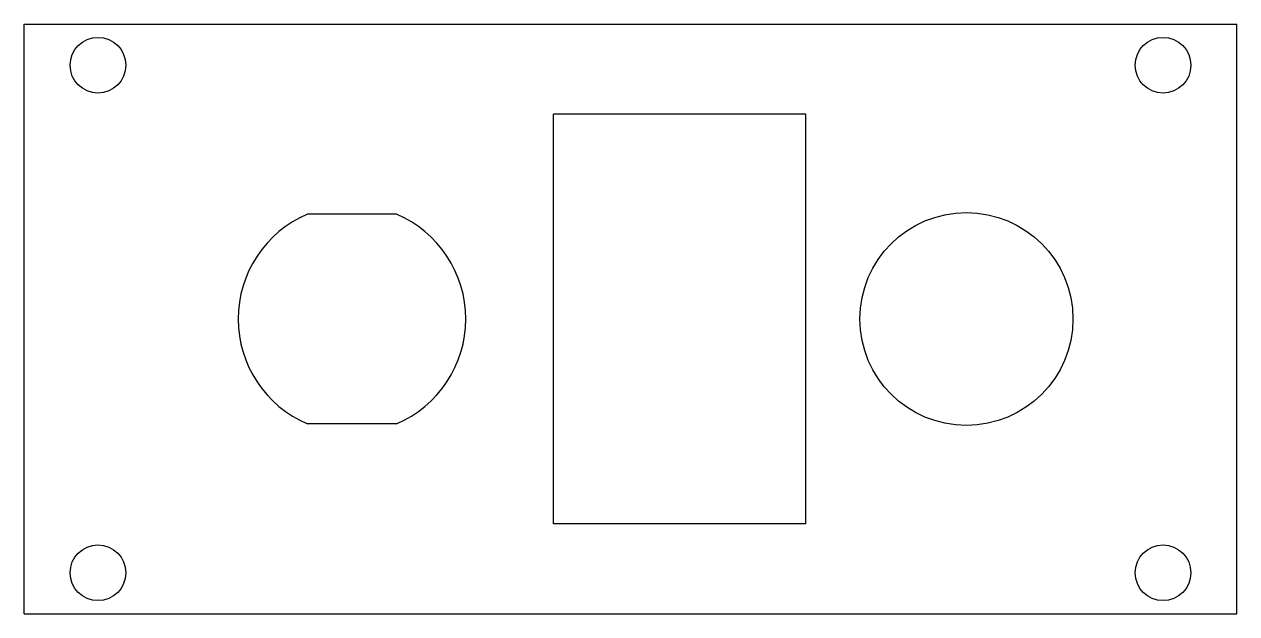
# Model space of a CAD drawing. Header units: millimetres. Extents: x -37 to 37, y -18 to 18.
import ezdxf

# ---------------------------------------------------------------- set-up
doc = ezdxf.new("R2010")
doc.units = ezdxf.units.MM

msp = doc.modelspace()

# ---------------------------------------------------------------- linework, layer by layer
for p, q in [((-37, -18), (-37, 18)), ((-37, 18), (37, 18)), ((37, -18), (37, 18)), ((10.7, 12.5), (-4.7, 12.5)), ((-4.7, -12.5), (-4.7, 12.5)), ((10.7, -12.5), (10.7, 12.5)), ((-14.29, 6.4), (-19.71, 6.4)), ((-14.29, -6.4), (-19.71, -6.4)), ((10.7, -12.5), (-4.7, -12.5)), ((-37, -18), (37, -18))]:
    msp.add_line(p, q)
for centre, radius in [((-32.5, 15.5), 1.7), ((32.5, 15.5), 1.7), ((20.5, 0), 6.5), ((-32.5, -15.5), 1.7), ((32.5, -15.5), 1.7)]:
    msp.add_circle(centre, radius)
for start, end in [(112.94738, 247.05262), (-67.05262, 67.05262)]:
    msp.add_arc((-17, 0), 6.95, start, end)

doc.saveas('drawing.dxf')
